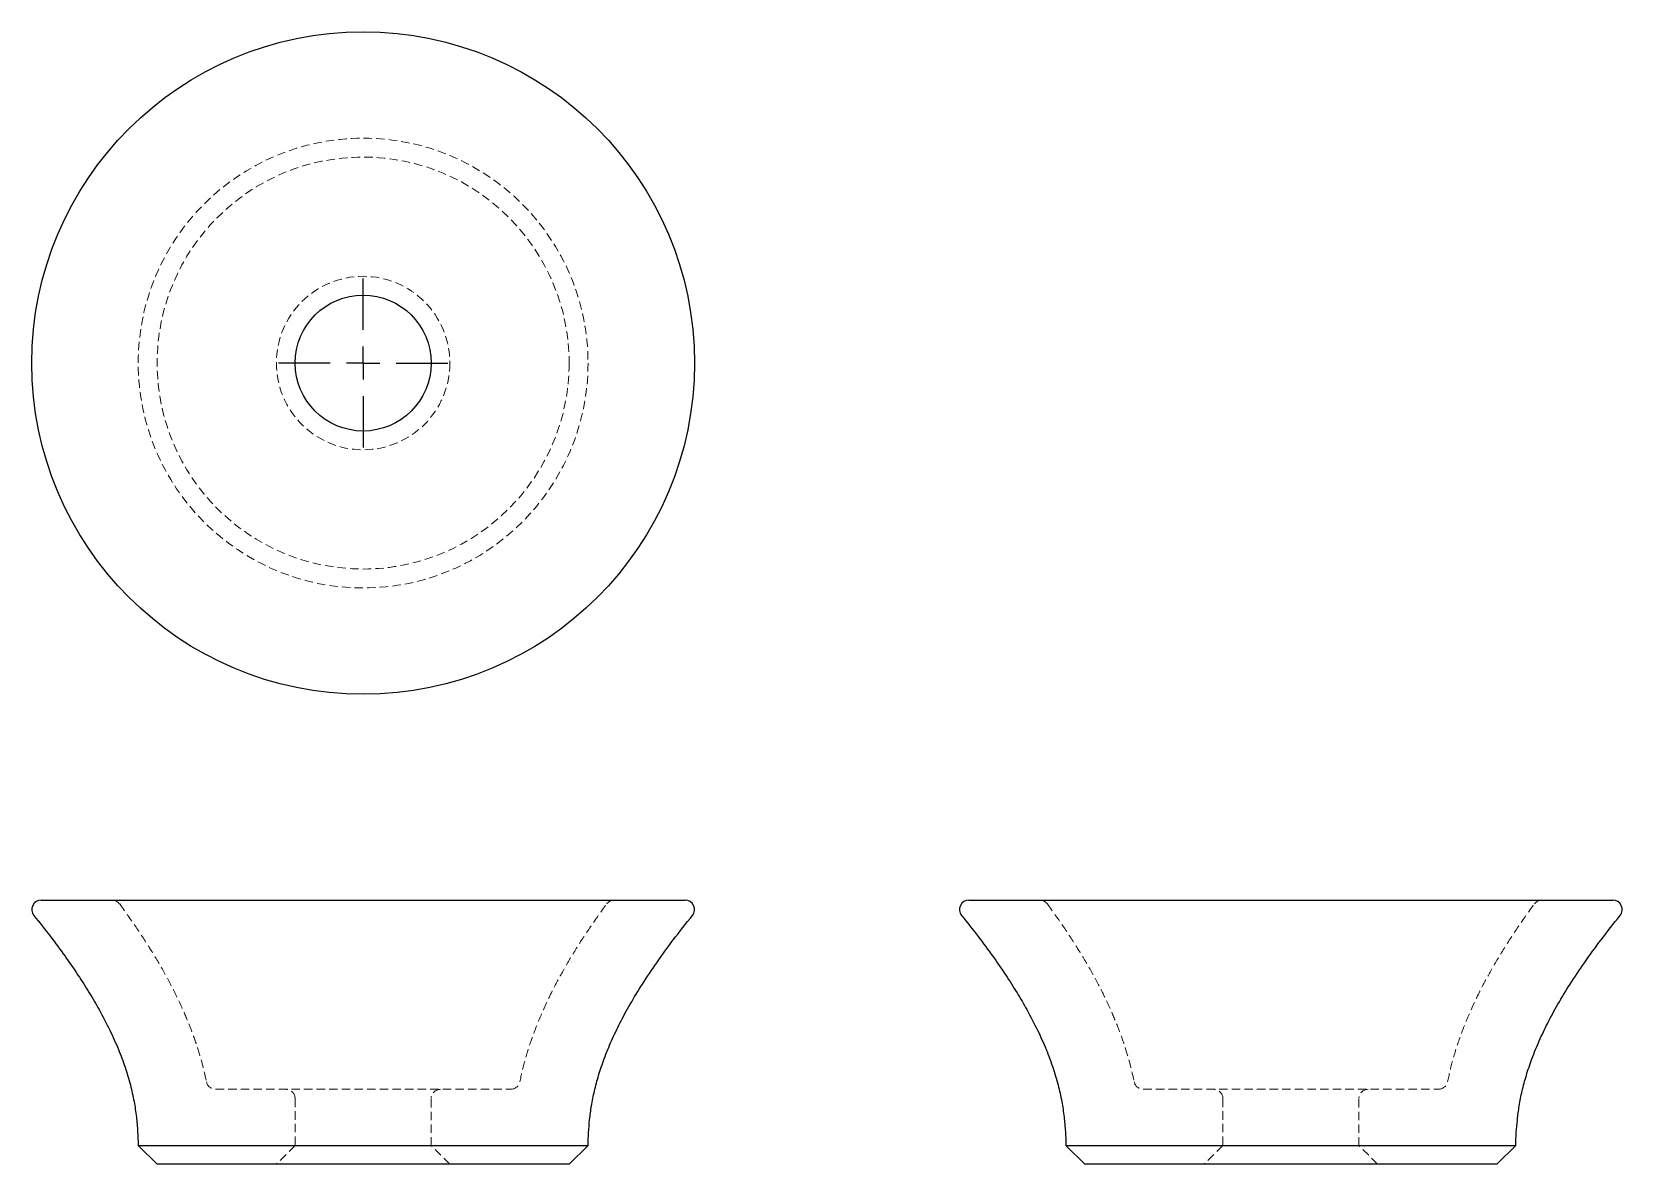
# Model space of a CAD drawing. Header units: millimetres. Extents: x 33 to 273, y 37 to 208.
import ezdxf

# ---------------------------------------------------------------- set-up
doc = ezdxf.new("R2010")
doc.units = ezdxf.units.MM
doc.linetypes.add('HIDDEN', pattern=[1.905, 1.27, -0.635])
doc.layers.add('10', color=7, linetype='Continuous')

# ---------------------------------------------------------------- blocks, each defined once
blk = doc.blocks.new('SW_CENTERMARKSYMBOL_0')
at = {"layer": '10', "color": 0}
for p, q in [((0, 5), (0, 12.76)), ((0, 0), (0, 2.5)), ((-5, 0), (-12.76, 0)), ((0, 0), (-2.5, 0)), ((0, 0), (0, -2.5)), ((0, 0), (2.5, 0)), ((5, 0), (12.76, 0)), ((0, -5), (0, -12.76))]:
    blk.add_line(p, q, dxfattribs=at)

msp = doc.modelspace()

# ---------------------------------------------------------------- linework, layer by layer
at = {"color": 7, "linetype": 'Continuous', "lineweight": 25}
for p, q in [((34.41, 76.93), (83, 76.93)), ((83, 76.93), (131.59, 76.93)), ((174.41, 76.93), (271.59, 76.93)), ((49.06, 39.92), (51.91, 37.07)), ((49.06, 39.92), (116.94, 39.92)), ((114.09, 37.07), (116.94, 39.92)), ((189.06, 39.92), (191.91, 37.07)), ((189.06, 39.92), (256.94, 39.92)), ((254.09, 37.07), (256.94, 39.92)), ((114.09, 37.07), (51.91, 37.07)), ((254.09, 37.07), (191.91, 37.07))]:
    msp.add_line(p, q, dxfattribs=at)
at = {"color": 7, "linetype": 'HIDDEN', "lineweight": 18}
for p, q in [((60.74, 48.38), (105.26, 48.38)), ((200.74, 48.38), (245.26, 48.38)), ((72.74, 46.97), (72.74, 39.9)), ((93.26, 39.9), (93.26, 46.97)), ((212.74, 46.97), (212.74, 39.9)), ((233.26, 39.9), (233.26, 46.97)), ((72.74, 39.9), (69.91, 37.07)), ((93.26, 39.9), (72.74, 39.9)), ((96.09, 37.07), (93.26, 39.9)), ((212.74, 39.9), (209.91, 37.07)), ((233.26, 39.9), (212.74, 39.9)), ((236.09, 37.07), (233.26, 39.9))]:
    msp.add_line(p, q, dxfattribs=at)
at = {"color": 7, "linetype": 'Continuous', "lineweight": 25}
for radius in [50, 10.26]:
    msp.add_circle((83, 158), radius, dxfattribs=at)
at = {"color": 7, "linetype": 'HIDDEN', "lineweight": 18}
for radius in [33.94, 31.09, 13.09]:
    msp.add_circle((83, 158), radius, dxfattribs=at)
at = {"color": 7, "linetype": 'Continuous', "lineweight": 25}
for centre, start, end in [((34.41, 75.51), 90, 218.9403), ((131.59, 75.51), 321.0597, 90), ((174.41, 75.51), 90, 218.9403), ((271.59, 75.51), 321.0597, 90)]:
    msp.add_arc(centre, 1.41, start, end, dxfattribs=at)
at = {"color": 7, "linetype": 'HIDDEN', "lineweight": 18}
for centre, start, end in [((45.12, 75.51), 36.2472, 90), ((120.88, 75.51), 90, 143.7528), ((185.12, 75.51), 36.2472, 90), ((260.88, 75.51), 90, 143.7528), ((60.74, 49.79), 191.5606, 270), ((71.33, 46.97), 0, 90), ((94.67, 46.97), 90, 180), ((105.26, 49.79), 270, 348.4394), ((200.74, 49.79), 191.5606, 270), ((211.33, 46.97), 0, 90), ((234.67, 46.97), 90, 180), ((245.26, 49.79), 270, 348.4394)]:
    msp.add_arc(centre, 1.41, start, end, dxfattribs=at)
at = {"color": 7, "linetype": 'Continuous', "lineweight": 25}
for points, knots in [([(33.31, 74.62), (34.15, 73.57), (35.76, 71.55), (37.97, 68.55), (39.93, 65.71), (41.65, 63.02), (43.27, 60.26), (44.75, 57.41), (46.06, 54.51), (47.09, 51.75), (47.88, 49.12), (48.44, 46.6), (48.79, 44.25), (48.99, 42.04), (49.04, 40.62), (49.06, 39.92)], [0, 0, 0, 0, 0.103652, 0.199498, 0.288051, 0.369824, 0.445333, 0.535597, 0.61715, 0.691115, 0.763173, 0.82902, 0.889797, 0.946505, 1, 1, 1, 1]), ([(116.94, 39.92), (116.96, 40.55), (117, 41.84), (117.17, 43.83), (117.45, 45.93), (117.89, 48.17), (118.53, 50.55), (119.39, 53.09), (120.47, 55.73), (121.78, 58.47), (123.33, 61.32), (125.18, 64.36), (127.35, 67.6), (129.86, 71.07), (131.72, 73.4), (132.69, 74.62)], [0, 0, 0, 0, 0.048511, 0.099618, 0.153949, 0.21223, 0.275289, 0.344036, 0.419447, 0.495301, 0.578422, 0.669629, 0.769746, 0.879596, 1, 1, 1, 1]), ([(173.31, 74.62), (174.15, 73.57), (175.76, 71.55), (177.97, 68.55), (179.93, 65.71), (181.65, 63.02), (183.27, 60.26), (184.75, 57.41), (186.06, 54.51), (187.09, 51.75), (187.88, 49.12), (188.44, 46.6), (188.79, 44.25), (188.99, 42.04), (189.04, 40.62), (189.06, 39.92)], [0, 0, 0, 0, 0.103652, 0.199498, 0.288051, 0.369824, 0.445333, 0.535597, 0.61715, 0.691115, 0.763173, 0.82902, 0.889797, 0.946505, 1, 1, 1, 1]), ([(256.94, 39.92), (256.96, 40.55), (257, 41.84), (257.17, 43.83), (257.45, 45.93), (257.89, 48.17), (258.53, 50.55), (259.39, 53.09), (260.47, 55.73), (261.78, 58.47), (263.33, 61.32), (265.18, 64.36), (267.35, 67.6), (269.86, 71.07), (271.72, 73.4), (272.69, 74.62)], [0, 0, 0, 0, 0.048511, 0.099618, 0.153949, 0.21223, 0.275289, 0.344036, 0.419447, 0.495301, 0.578422, 0.669629, 0.769746, 0.879596, 1, 1, 1, 1])]:
    msp.add_open_spline(points, degree=3, knots=knots, dxfattribs=at)
at = {"color": 7, "linetype": 'HIDDEN', "lineweight": 18}
for points, knots in [([(46.26, 76.35), (47.09, 75.19), (48.7, 72.95), (50.88, 69.59), (52.8, 66.37), (54.46, 63.27), (55.87, 60.3), (57.05, 57.44), (58.01, 54.7), (58.79, 52.07), (59.17, 50.35), (59.36, 49.51)], [0, 0, 0, 0, 0.142142, 0.274826, 0.399064, 0.515664, 0.625356, 0.727125, 0.823697, 0.914683, 1, 1, 1, 1]), ([(106.64, 49.51), (106.88, 50.58), (107.39, 52.82), (108.48, 56.22), (109.89, 59.79), (111.51, 63.23), (113.3, 66.54), (115.19, 69.71), (117.34, 73.01), (118.92, 75.21), (119.74, 76.35)], [0, 0, 0, 0, 0.109483, 0.228356, 0.355709, 0.492408, 0.607377, 0.729752, 0.860306, 1, 1, 1, 1]), ([(186.26, 76.35), (187.09, 75.19), (188.7, 72.95), (190.88, 69.59), (192.8, 66.37), (194.46, 63.27), (195.87, 60.3), (197.05, 57.44), (198.01, 54.7), (198.79, 52.07), (199.17, 50.35), (199.36, 49.51)], [0, 0, 0, 0, 0.142142, 0.274826, 0.399064, 0.515664, 0.625356, 0.727125, 0.823697, 0.914683, 1, 1, 1, 1]), ([(246.64, 49.51), (246.88, 50.58), (247.39, 52.82), (248.48, 56.22), (249.89, 59.79), (251.51, 63.23), (253.3, 66.54), (255.19, 69.71), (257.34, 73.01), (258.92, 75.21), (259.74, 76.35)], [0, 0, 0, 0, 0.109483, 0.228356, 0.355709, 0.492408, 0.607377, 0.729752, 0.860306, 1, 1, 1, 1])]:
    msp.add_open_spline(points, degree=3, knots=knots, dxfattribs=at)

# ---------------------------------------------------------------- block references
at = {"layer": '10'}
msp.add_blockref('SW_CENTERMARKSYMBOL_0', (83, 158), dxfattribs=at)

doc.saveas('drawing.dxf')
